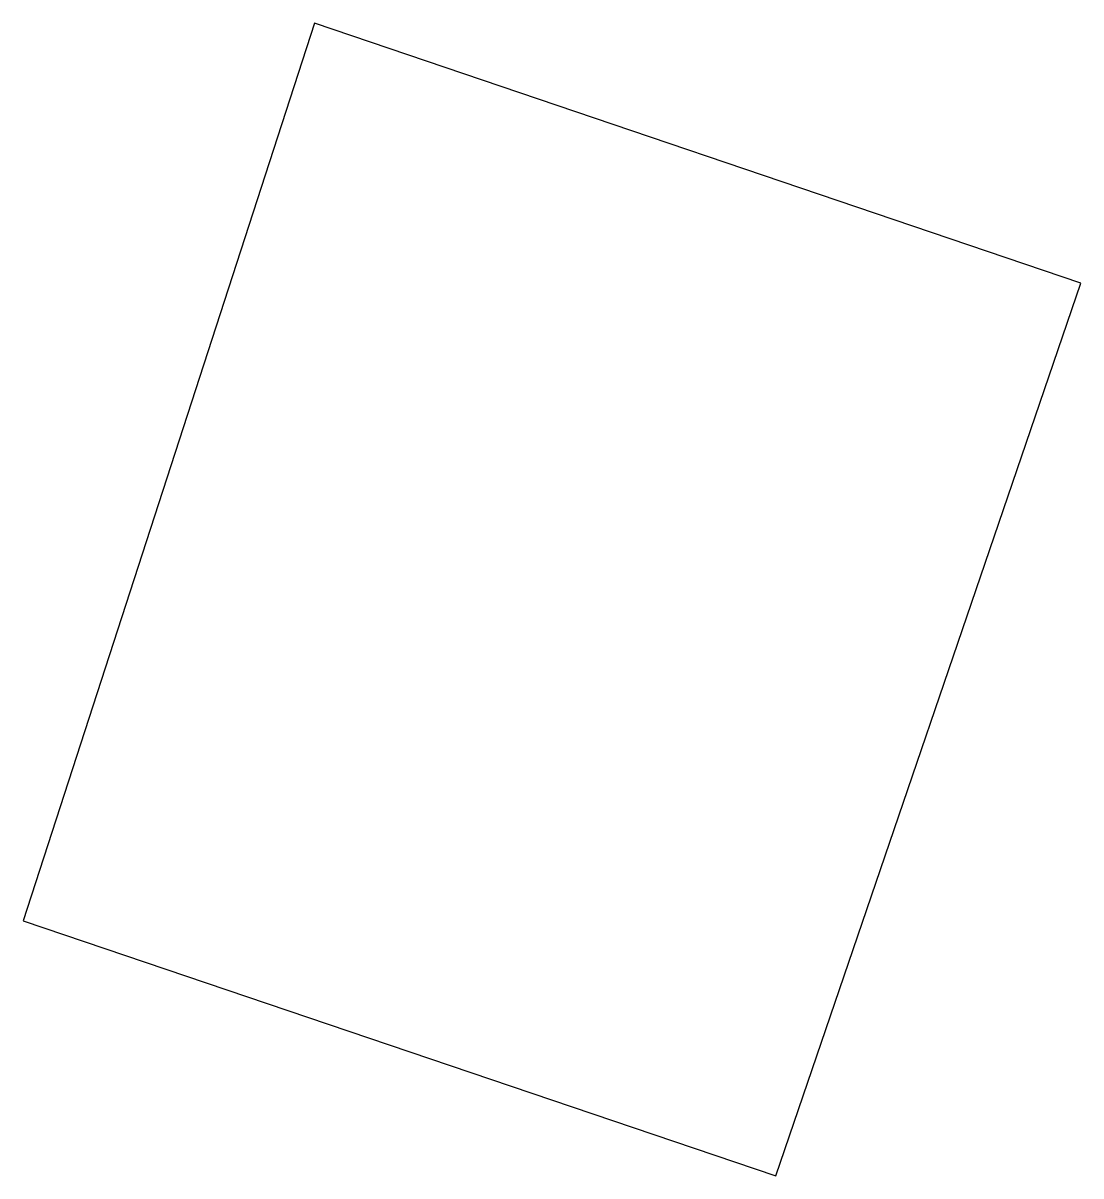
# Model space of a CAD drawing. Header units: metres. Extents: x 12728.93 to 12737.92, y 66531.33 to 66541.12.
import ezdxf

# ---------------------------------------------------------------- set-up
doc = ezdxf.new("R2010")
doc.units = ezdxf.units.M
doc.layers.add('LOD0', color=12, linetype='Continuous', true_color=0xc80000)

msp = doc.modelspace()

# ---------------------------------------------------------------- linework, layer by layer
at = {"layer": 'LOD0'}
msp.add_lwpolyline([(12731.4073, 66541.1246), (12728.9293, 66533.4935), (12735.3295, 66531.3262), (12737.9231, 66538.913)], close=True, dxfattribs=at)

doc.saveas('drawing.dxf')
